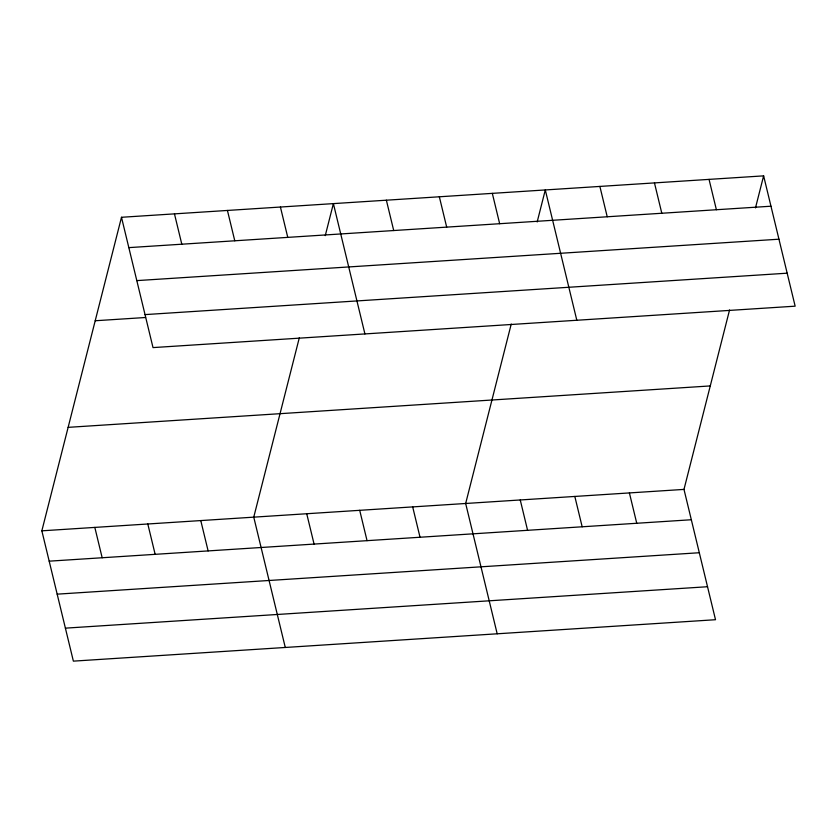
<?xml version="1.0" encoding="UTF-8"?>
<svg xmlns="http://www.w3.org/2000/svg" width="837" height="837" viewBox="0 0 837 837"><rect width="100%" height="100%" fill="white"/><g stroke="black" fill="none" stroke-linecap="round" stroke-linejoin="round"><path stroke-width="1.26" d="M729.561 309.962L683.986 489.404L715.509 619.715L73.374 661.136L41.85 530.825L121.491 217.285L763.626 175.864L795.15 306.175L153.014 347.596L121.491 217.285M299.332 337.719L253.757 517.151L285.281 647.472M325.258 235.636L333.388 203.611L364.922 333.932M511.24 324.045L465.665 503.487L497.188 633.797M537.166 221.972L545.295 189.947L576.819 320.257M755.487 207.89L763.626 175.864M128.825 247.626L770.961 206.216M136.808 280.615L778.944 239.204M145.031 314.607L787.167 273.186M95.209 320.749L145.596 317.495M68.132 427.351L710.268 385.93M41.85 530.825L683.986 489.404M49.195 561.167L691.331 519.746M57.178 594.155L699.313 552.734M65.391 628.148L707.537 586.727M709.044 179.39L716.388 209.731M654.461 182.905L661.805 213.257M599.878 186.431L607.223 216.773M629.403 492.92L636.748 523.271M574.82 496.446L582.165 526.787M492.323 193.368L499.658 223.709M520.248 499.961L527.582 530.313M439.341 196.779L446.686 227.13M386.37 200.2L393.714 230.541M412.683 506.898L420.028 537.249M359.711 510.319L367.045 540.66M280.416 207.032L287.761 237.373M306.729 513.74L314.074 544.081M227.434 210.453L234.778 240.794M174.462 213.864L181.807 244.216M200.775 520.572L208.12 550.913M147.804 523.983L155.148 554.335M94.822 527.404L102.166 557.745"/></g></svg>
